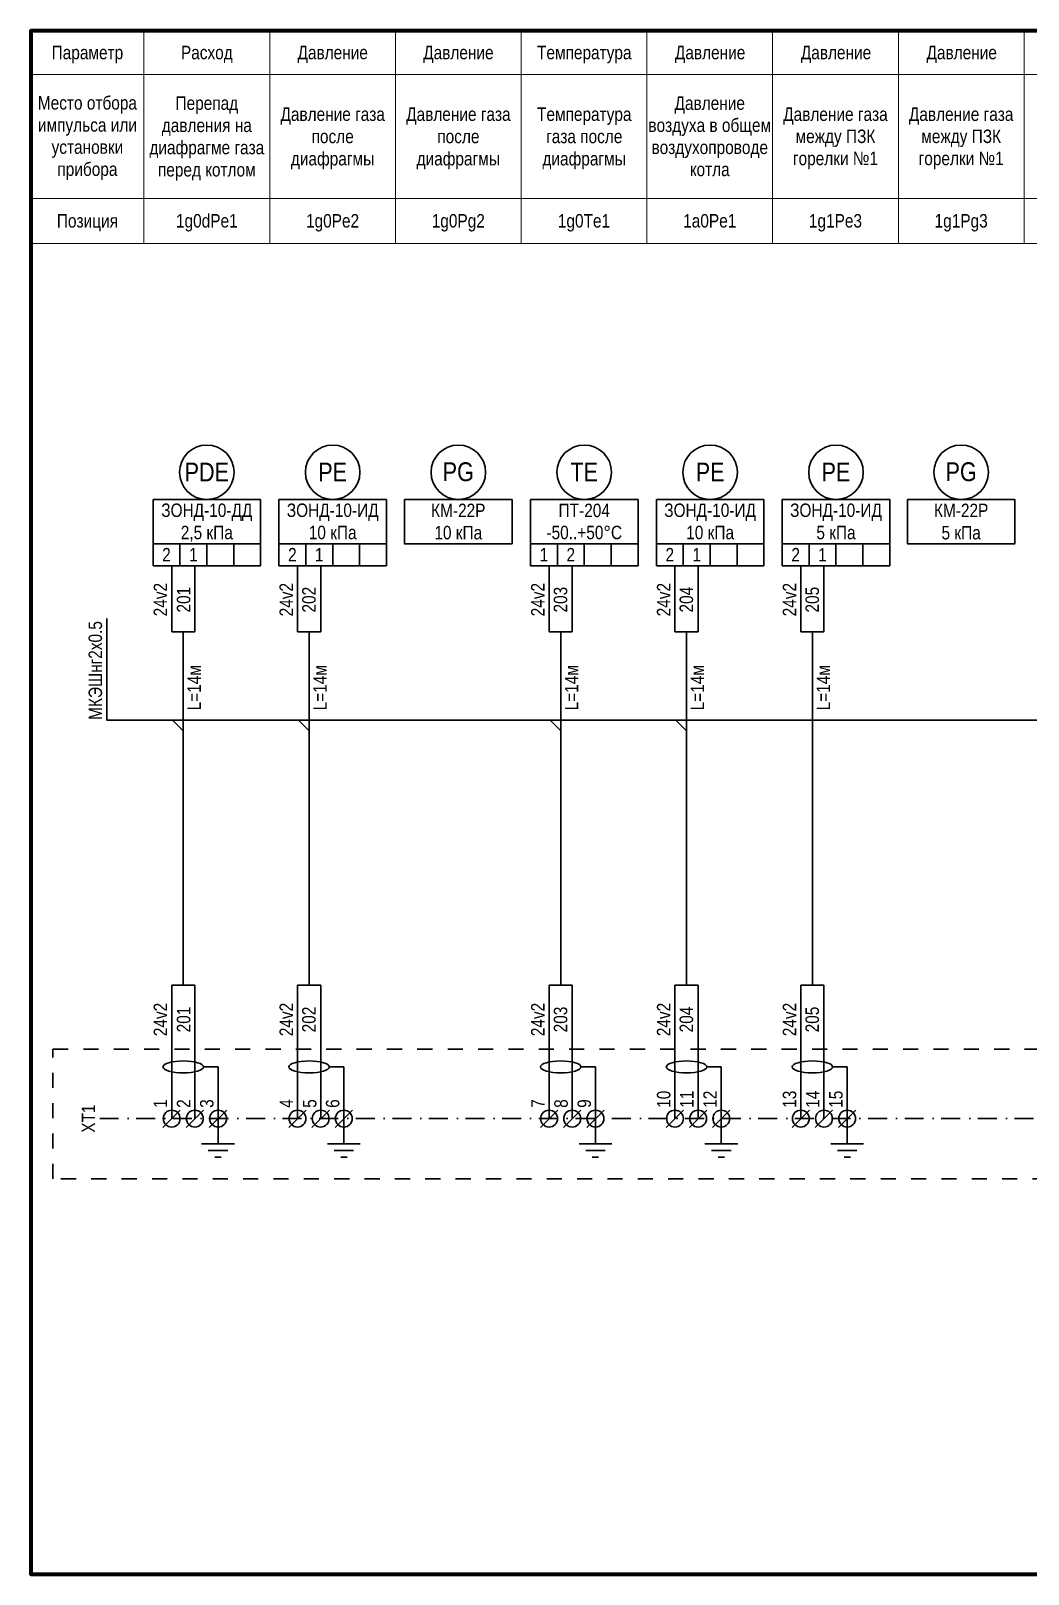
# Model space of a CAD drawing. Header units: millimetres. Extents: x -6000 to 26000, y -6000 to 26000.
# Drawn here: x 20 to 205.4, y -1561.7 to -1274.7 of the extents above; entities that cross this region are included whole.
import ezdxf

# ---------------------------------------------------------------- set-up
doc = ezdxf.new("R2010")
doc.units = ezdxf.units.MM
doc.header["$MEASUREMENT"] = 0
doc.linetypes.add('Штриховая', pattern=[5.644444, 2.822222, -2.822222])
doc.linetypes.add('Штрихпунктирная', pattern=[6.702778, 3.527778, -1.763889, 0, -1.411111])
for name, color, linetype, lineweight in [('0_Ном._пера__246', 7, 'Continuous', 100), ('2D - Общий_Ном._пера__1', 7, 'Continuous', 15), ('2D - Общий_Ном._пера__21', 7, 'Continuous', 30), ('Аннотация - Текст_Ном._пера__1', 7, 'Continuous', 15), ('Аннотация - Текст_Ном._пера__21', 7, 'Continuous', 30)]:
    doc.layers.add(name, color=color, linetype=linetype, lineweight=lineweight)
doc.styles.add('СГЕНЕРИР_СТИЛЬ_1', font='')
doc.styles.get('СГЕНЕРИР_СТИЛЬ_1').set_extended_font_data('Arial Narrow')

msp = doc.modelspace()

# ---------------------------------------------------------------- linework, layer by layer
at = {"layer": '0_Ном._пера__246', "color": 7, "linetype": 'Continuous', "lineweight": 100, "flags": 128}
msp.add_lwpolyline([(415, -1561.69), (415, -1274.69), (20, -1274.69), (20, -1561.69)], close=True, dxfattribs=at)
at = {"layer": '2D - Общий_Ном._пера__1', "color": 7, "linetype": 'Continuous', "lineweight": 15}
for p, q in [((41.03, -1274.69), (41.03, -1314.23)), ((41.03, -1274.69), (41.03, -1314.23)), ((64.4, -1274.69), (64.4, -1314.23)), ((87.77, -1274.69), (87.77, -1314.23)), ((111.15, -1274.69), (111.15, -1314.23)), ((134.52, -1274.69), (134.52, -1314.23)), ((157.89, -1274.69), (157.89, -1314.23)), ((181.27, -1274.69), (181.27, -1314.23)), ((204.64, -1274.69), (204.64, -1314.23)), ((20, -1282.81), (415, -1282.81)), ((20, -1305.87), (415, -1305.87)), ((20, -1314.23), (415, -1314.23))]:
    msp.add_line(p, q, dxfattribs=at)
at = {"layer": '2D - Общий_Ном._пера__21', "color": 7, "linetype": 'Continuous', "lineweight": 30}
for p, q in [((42.71, -1361.85), (62.71, -1361.85)), ((42.71, -1374.2), (42.71, -1361.85)), ((62.71, -1361.85), (62.71, -1374.2)), ((66.11, -1361.85), (86.11, -1361.85)), ((66.11, -1374.2), (66.11, -1361.85)), ((86.11, -1361.85), (86.11, -1374.2)), ((112.88, -1361.85), (132.88, -1361.85)), ((112.88, -1374.2), (112.88, -1361.85)), ((132.88, -1361.85), (132.88, -1374.2)), ((136.28, -1361.85), (156.28, -1361.85)), ((136.28, -1374.2), (136.28, -1361.85)), ((156.28, -1361.85), (156.28, -1374.2)), ((159.68, -1361.85), (179.68, -1361.85)), ((159.68, -1374.2), (159.68, -1361.85)), ((179.68, -1361.85), (179.68, -1374.2)), ((42.71, -1370.08), (62.71, -1370.08)), ((47.71, -1374.2), (47.71, -1370.08)), ((52.71, -1374.2), (52.71, -1370.08)), ((57.71, -1374.2), (57.71, -1370.08)), ((66.11, -1370.08), (86.11, -1370.08)), ((71.11, -1374.2), (71.11, -1370.08)), ((76.11, -1374.2), (76.11, -1370.08)), ((81.11, -1374.2), (81.11, -1370.08)), ((112.88, -1370.08), (132.88, -1370.08)), ((117.88, -1374.2), (117.88, -1370.08)), ((122.88, -1374.2), (122.88, -1370.08)), ((127.88, -1374.2), (127.88, -1370.08)), ((136.28, -1370.08), (156.28, -1370.08)), ((141.28, -1374.2), (141.28, -1370.08)), ((146.28, -1374.2), (146.28, -1370.08)), ((151.28, -1374.2), (151.28, -1370.08)), ((159.68, -1370.08), (179.68, -1370.08)), ((164.68, -1374.2), (164.68, -1370.08)), ((169.68, -1374.2), (169.68, -1370.08)), ((174.68, -1374.2), (174.68, -1370.08)), ((62.71, -1374.2), (42.71, -1374.2)), ((46.18, -1386.48), (46.18, -1374.2)), ((50.49, -1386.48), (50.49, -1374.2)), ((86.11, -1374.2), (66.11, -1374.2)), ((69.57, -1386.48), (69.57, -1374.2)), ((73.88, -1386.48), (73.88, -1374.2)), ((132.88, -1374.2), (112.88, -1374.2)), ((116.34, -1386.48), (116.34, -1374.2)), ((120.65, -1386.48), (120.65, -1374.2)), ((156.28, -1374.2), (136.28, -1374.2)), ((139.74, -1386.48), (139.74, -1374.2)), ((144.05, -1386.48), (144.05, -1374.2)), ((179.68, -1374.2), (159.68, -1374.2)), ((163.14, -1386.48), (163.14, -1374.2)), ((167.45, -1386.48), (167.45, -1374.2)), ((34.11, -1383.96), (34.11, -1402.9)), ((46.18, -1386.48), (50.49, -1386.48)), ((48.33, -1386.48), (48.33, -1452.15)), ((69.57, -1386.48), (73.88, -1386.48)), ((71.73, -1386.48), (71.73, -1452.15)), ((116.34, -1386.48), (120.65, -1386.48)), ((118.5, -1386.48), (118.5, -1452.15)), ((139.74, -1386.48), (144.05, -1386.48)), ((141.9, -1386.48), (141.9, -1452.15)), ((163.14, -1386.48), (167.45, -1386.48)), ((165.29, -1386.48), (165.29, -1452.15)), ((34.11, -1402.9), (256.86, -1402.9)), ((48.33, -1404.87), (46.36, -1402.9)), ((71.73, -1404.87), (69.75, -1402.9)), ((118.5, -1404.87), (116.52, -1402.9)), ((141.9, -1404.87), (139.92, -1402.9)), ((46.18, -1476.98), (46.18, -1452.15)), ((46.18, -1452.15), (50.49, -1452.15)), ((50.49, -1476.98), (50.49, -1452.15)), ((69.57, -1476.98), (69.57, -1452.15)), ((69.57, -1452.15), (73.88, -1452.15)), ((73.88, -1476.98), (73.88, -1452.15)), ((116.34, -1476.98), (116.34, -1452.15)), ((116.34, -1452.15), (120.65, -1452.15)), ((120.65, -1476.98), (120.65, -1452.15)), ((139.74, -1476.98), (139.74, -1452.15)), ((139.74, -1452.15), (144.05, -1452.15)), ((144.05, -1476.98), (144.05, -1452.15)), ((163.14, -1476.98), (163.14, -1452.15)), ((163.14, -1452.15), (167.45, -1452.15)), ((167.45, -1476.98), (167.45, -1452.15)), ((52.1, -1467.36), (54.8, -1467.36)), ((54.8, -1467.36), (54.8, -1476.98)), ((75.5, -1467.36), (78.19, -1467.36)), ((78.19, -1467.36), (78.19, -1476.98)), ((122.27, -1467.36), (124.97, -1467.36)), ((124.97, -1467.36), (124.97, -1476.98)), ((145.66, -1467.36), (148.36, -1467.36)), ((148.36, -1467.36), (148.36, -1476.98)), ((169.06, -1467.36), (171.76, -1467.36)), ((171.76, -1467.36), (171.76, -1476.98)), ((44.55, -1478.61), (47.78, -1475.38)), ((48.86, -1478.61), (52.09, -1475.38)), ((53.17, -1478.61), (56.41, -1475.38)), ((54.8, -1476.98), (54.8, -1481.68)), ((67.95, -1478.61), (71.18, -1475.38)), ((72.26, -1478.61), (75.49, -1475.38)), ((76.57, -1478.61), (79.8, -1475.38)), ((78.19, -1476.98), (78.19, -1481.68)), ((114.72, -1478.61), (117.95, -1475.38)), ((119.03, -1478.61), (122.26, -1475.38)), ((123.34, -1478.61), (126.57, -1475.38)), ((124.97, -1476.98), (124.97, -1481.68)), ((138.12, -1478.61), (141.35, -1475.38)), ((142.43, -1478.61), (145.66, -1475.38)), ((146.74, -1478.61), (149.97, -1475.38)), ((148.36, -1476.98), (148.36, -1481.68)), ((161.51, -1478.61), (164.75, -1475.38)), ((165.82, -1478.61), (169.06, -1475.38)), ((170.13, -1478.61), (173.37, -1475.38)), ((171.76, -1476.98), (171.76, -1481.68)), ((51.75, -1481.68), (57.85, -1481.68)), ((52.98, -1482.91), (56.61, -1482.91)), ((75.15, -1481.68), (81.24, -1481.68)), ((76.38, -1482.91), (80.01, -1482.91)), ((121.92, -1481.68), (128.01, -1481.68)), ((123.15, -1482.91), (126.78, -1482.91)), ((145.31, -1481.68), (151.41, -1481.68)), ((146.55, -1482.91), (150.18, -1482.91)), ((168.71, -1481.68), (174.81, -1481.68)), ((169.94, -1482.91), (173.58, -1482.91)), ((54.21, -1484.14), (55.38, -1484.14)), ((77.61, -1484.14), (78.78, -1484.14)), ((124.38, -1484.14), (125.55, -1484.14)), ((147.78, -1484.14), (148.95, -1484.14)), ((171.18, -1484.14), (172.35, -1484.14))]:
    msp.add_line(p, q, dxfattribs=at)
at = {"layer": '2D - Общий_Ном._пера__21', "color": 7, "linetype": 'Штриховая', "lineweight": 30}
for p, q in [((24.11, -1464.05), (412.23, -1464.05)), ((24.11, -1488.19), (24.11, -1464.05)), ((412.23, -1488.19), (24.11, -1488.19))]:
    msp.add_line(p, q, dxfattribs=at)
at = {"layer": '2D - Общий_Ном._пера__21', "color": 7, "linetype": 'Штрихпунктирная', "lineweight": 30}
msp.add_line((32.79, -1476.98), (408.89, -1476.98), dxfattribs=at)
at = {"layer": '2D - Общий_Ном._пера__21', "color": 7, "linetype": 'Continuous', "lineweight": 30}
for centre, radius in [((52.71, -1356.78), 5.07), ((76.11, -1356.78), 5.07), ((99.46, -1356.78), 5.07), ((122.88, -1356.78), 5.07), ((146.28, -1356.78), 5.07), ((169.68, -1356.78), 5.07), ((192.95, -1356.78), 5.07), ((46.18, -1476.98), 1.57), ((50.49, -1476.98), 1.57), ((54.8, -1476.98), 1.57), ((69.57, -1476.98), 1.57), ((73.88, -1476.98), 1.57), ((78.19, -1476.98), 1.57), ((116.34, -1476.98), 1.57), ((120.65, -1476.98), 1.57), ((124.97, -1476.98), 1.57), ((139.74, -1476.98), 1.57), ((144.05, -1476.98), 1.57), ((148.36, -1476.98), 1.57), ((163.14, -1476.98), 1.57), ((167.45, -1476.98), 1.57), ((171.76, -1476.98), 1.57)]:
    msp.add_circle(centre, radius, dxfattribs=at)
for centre in [(48.33, -1467.36), (71.73, -1467.36), (118.5, -1467.36), (141.9, -1467.36), (165.29, -1467.36)]:
    msp.add_ellipse(centre, major_axis=(3.77, 0), ratio=0.293314, dxfattribs=at)
at = {"layer": 'Аннотация - Текст_Ном._пера__21', "color": 7, "linetype": 'Continuous', "lineweight": 30, "flags": 128}
for points in [[(89.46, -1361.85), (109.46, -1361.85), (109.46, -1370.08), (89.46, -1370.08)], [(182.95, -1361.85), (202.95, -1361.85), (202.95, -1370.08), (182.95, -1370.08)]]:
    msp.add_lwpolyline(points, close=True, dxfattribs=at)

# ---------------------------------------------------------------- texts
at = {"layer": 'Аннотация - Текст_Ном._пера__1', "color": 7, "linetype": 'Continuous', "lineweight": 15, "attachment_point": 2, "style": 'СГЕНЕРИР_СТИЛЬ_1'}
for s, insert, char_height in [('\\A1;{\\pqc;\\fArial Narrow|b0|i0|c204|p34;Параметр}', (30.51, -1277.47), 2.5), ('\\A1;{\\pqc;\\fArial Narrow|b0|i0|c204|p34;Расход}', (52.71, -1277.47), 2.5), ('\\A1;{\\pqc;\\fArial Narrow|b0|i0|c204|p34;Давление}', (76.11, -1277.47), 2.5), ('\\A1;{\\pqc;\\fArial Narrow|b0|i0|c204|p34;Давление}', (99.48, -1277.47), 2.5), ('\\A1;{\\pqc;\\fArial Narrow|b0|i0|c204|p34;Температура}', (122.88, -1277.47), 2.5), ('\\A1;{\\pqc;\\fArial Narrow|b0|i0|c204|p34;Давление}', (146.28, -1277.47), 2.5), ('\\A1;{\\pqc;\\fArial Narrow|b0|i0|c204|p34;Давление}', (169.68, -1277.47), 2.5), ('\\A1;{\\pqc;\\fArial Narrow|b0|i0|c204|p34;Давление}', (193.05, -1277.47), 2.5), ('\\A1;{\\pqc;\\fArial Narrow|b0|i0|c204|p34;1g0dPe1}', (52.71, -1308.76), 2.5), ('\\A1;{\\pqc;\\fArial Narrow|b0|i0|c204|p34;Позиция}', (30.51, -1308.77), 2.5), ('\\A1;{\\pqc;\\fArial Narrow|b0|i0|c204|p34;1g0Pe\\fArial Narrow|b0|i0|c204|p34;2}', (76.09, -1308.76), 2.5), ('\\A1;{\\pqc;\\fArial Narrow|b0|i0|c204|p34;1g0P\\fArial Narrow|b0|i0|c204|p34;g\\fArial Narrow|b0|i0|c204|p34;2}', (99.46, -1308.76), 2.5), ('\\A1;{\\pqc;\\fArial Narrow|b0|i0|c204|p34;1g0\\fArial Narrow|b0|i0|c204|p34;T\\fArial Narrow|b0|i0|c204|p34;e\\fArial Narrow|b0|i0|c204|p34;1}', (122.83, -1308.76), 2.5), ('\\A1;{\\pqc;\\fArial Narrow|b0|i0|c204|p34;1\\fArial Narrow|b0|i0|c204|p34;a\\fArial Narrow|b0|i0|c204|p34;0\\fArial Narrow|b0|i0|c204|p34;P\\fArial Narrow|b0|i0|c204|p34;e1}', (146.21, -1308.76), 2.5), ('\\A1;{\\pqc;\\fArial Narrow|b0|i0|c204|p34;1g1P\\fArial Narrow|b0|i0|c204|p34;e\\fArial Narrow|b0|i0|c204|p34;3}', (169.58, -1308.76), 2.5), ('\\A1;{\\pqc;\\fArial Narrow|b0|i0|c204|p34;1g1P\\fArial Narrow|b0|i0|c204|p34;g\\fArial Narrow|b0|i0|c204|p34;3}', (192.95, -1308.76), 2.5), ('\\A1;{\\pqc;\\fArial Narrow|b0|i0|c204|p34;PDE}', (52.71, -1354.99), 3.5), ('\\A1;{\\pqc;\\fArial Narrow|b0|i0|c204|p34;PE}', (76.11, -1354.99), 3.5), ('\\A1;{\\pqc;\\fArial Narrow|b0|i0|c204|p34;P\\fArial Narrow|b0|i0|c204|p34;G}', (99.46, -1354.93), 3.5), ('\\A1;{\\pqc;\\fArial Narrow|b0|i0|c204|p34;TE}', (122.88, -1354.99), 3.5), ('\\A1;{\\pqc;\\fArial Narrow|b0|i0|c204|p34;P\\fArial Narrow|b0|i0|c204|p34;E}', (146.28, -1354.99), 3.5), ('\\A1;{\\pqc;\\fArial Narrow|b0|i0|c204|p34;P\\fArial Narrow|b0|i0|c204|p34;E}', (169.68, -1354.99), 3.5), ('\\A1;{\\pqc;\\fArial Narrow|b0|i0|c204|p34;P\\fArial Narrow|b0|i0|c204|p34;G}', (192.95, -1354.93), 3.5), ('\\A1;{\\pqc;\\fArial Narrow|b0|i0|c204|p34;2}', (45.21, -1370.86), 2.5), ('\\A1;{\\pqc;\\fArial Narrow|b0|i0|c204|p34;1}', (50.21, -1370.86), 2.5), ('\\A1;{\\pqc;\\fArial Narrow|b0|i0|c204|p34;2}', (68.61, -1370.86), 2.5), ('\\A1;{\\pqc;\\fArial Narrow|b0|i0|c204|p34;1}', (73.61, -1370.86), 2.5), ('\\A1;{\\pqc;\\fArial Narrow|b0|i0|c204|p34;1}', (115.38, -1370.86), 2.5), ('\\A1;{\\pqc;\\fArial Narrow|b0|i0|c204|p34;2}', (120.38, -1370.86), 2.5), ('\\A1;{\\pqc;\\fArial Narrow|b0|i0|c204|p34;2}', (138.78, -1370.86), 2.5), ('\\A1;{\\pqc;\\fArial Narrow|b0|i0|c204|p34;1}', (143.78, -1370.86), 2.5), ('\\A1;{\\pqc;\\fArial Narrow|b0|i0|c204|p34;2}', (162.18, -1370.86), 2.5), ('\\A1;{\\pqc;\\fArial Narrow|b0|i0|c204|p34;1}', (167.18, -1370.86), 2.5)]:
    msp.add_mtext(s, dxfattribs=dict(at, insert=insert, char_height=char_height))
at = {"layer": 'Аннотация - Текст_Ном._пера__1', "color": 7, "linetype": 'Continuous', "lineweight": 15, "char_height": 2.5, "attachment_point": 2, "style": 'СГЕНЕРИР_СТИЛЬ_1'}
for s, insert, width, line_spacing_factor in [('\\A1;{\\pqc;\\fArial Narrow|b0|i0|c204|p34;Место отбора импульса или установки прибора}', (30.51, -1286.83), 21.0254, 0.986465), ('\\A1;{\\pqc;\\fArial Narrow|b0|i0|c204|p34;Перепад давления на диафрагме газа перед котлом}', (52.71, -1286.88), 23.3734, 0.990967), ('\\A1;{\\pqc;\\fArial Narrow|b0|i0|c204|p34;Давление воздуха в общем воздухопроводе котла}', (146.21, -1286.88), 23.3734, 0.985815), ('\\A1;{\\pqc;\\fArial Narrow|b0|i0|c204|p34;Давление газа после диафрагмы}', (76.11, -1288.94), 23.3734, 0.992338), ('\\A1;{\\pqc;\\fArial Narrow|b0|i0|c204|p34;Давление газа после диафрагмы}', (99.48, -1288.94), 23.3734, 0.992338), ('\\A1;{\\pqc;\\fArial Narrow|b0|i0|c204|p34;Температура \\fArial Narrow|b0|i0|c204|p34;газа после диафрагмы}', (122.88, -1288.94), 23.3734, 0.992338), ('\\A1;{\\pqc;\\fArial Narrow|b0|i0|c204|p34;Давление \\fArial Narrow|b0|i0|c204|p34;газа между ПЗК горелки №1}', (169.58, -1288.94), 23.3734, 0.986094), ('\\A1;{\\pqc;\\fArial Narrow|b0|i0|c204|p34;Давление \\fArial Narrow|b0|i0|c204|p34;газа между ПЗК горелки №1}', (192.95, -1288.94), 23.3734, 0.986094)]:
    msp.add_mtext(s, dxfattribs=dict(at, insert=insert, width=width, line_spacing_factor=line_spacing_factor))
for s, insert, line_spacing_factor in [('\\A1;{\\pqc;\\fArial Narrow|b0|i0|c204|p34;ЗОНД-10-ДД\\P\\pqc;\\fArial Narrow|b0|i0|c204|p34;2,5 кПа}', (52.71, -1362.59), 0.99361), ('\\A1;{\\pqc;\\fArial Narrow|b0|i0|c204|p34;ЗОНД-10-ИД\\P\\pqc;\\fArial Narrow|b0|i0|c204|p34;10 кПа}', (76.11, -1362.59), 0.992627), ('\\A1;{\\pqc;\\fArial Narrow|b0|i0|c204|p34;КМ-22Р\\P\\pqc;\\fArial Narrow|b0|i0|c204|p34;10 кПа}', (99.46, -1362.62), 0.992388), ('\\A1;{\\pqc;\\fArial Narrow|b0|i0|c204|p34;ПТ-204\\P\\pqc;\\fArial Narrow|b0|i0|c204|p34;-50..+50°С}', (122.88, -1362.62), 0.984668), ('\\A1;{\\pqc;\\fArial Narrow|b0|i0|c204|p34;ЗОНД-10-ИД\\P\\pqc;\\fArial Narrow|b0|i0|c204|p34;10 кПа}', (146.28, -1362.59), 0.992627), ('\\A1;{\\pqc;\\fArial Narrow|b0|i0|c204|p34;ЗОНД-10-ИД\\P\\pqc;\\fArial Narrow|b0|i0|c204|p34;5 кПа}', (169.68, -1362.59), 0.995028), ('\\A1;{\\pqc;\\fArial Narrow|b0|i0|c204|p34;КМ-22Р\\P\\pqc;\\fArial Narrow|b0|i0|c204|p34;5 кПа}', (192.95, -1362.62), 0.994788)]:
    msp.add_mtext(s, dxfattribs=dict(at, insert=insert, line_spacing_factor=line_spacing_factor))
at = {"layer": 'Аннотация - Текст_Ном._пера__1', "color": 7, "linetype": 'Continuous', "lineweight": 15, "char_height": 2.5, "attachment_point": 2, "rotation": 90, "style": 'СГЕНЕРИР_СТИЛЬ_1'}
for s, insert in [('\\A1;{\\pqc;\\fArial Narrow|b0|i0|c204|p34;24\\fArial Narrow|b0|i0|c204|p34;v2}', (42.83, -1380.47)), ('\\A1;{\\pqc;\\fArial Narrow|b0|i0|c204|p34;24\\fArial Narrow|b0|i0|c204|p34;v2}', (66.23, -1380.47)), ('\\A1;{\\pqc;\\fArial Narrow|b0|i0|c204|p34;24\\fArial Narrow|b0|i0|c204|p34;v2}', (113, -1380.47)), ('\\A1;{\\pqc;\\fArial Narrow|b0|i0|c204|p34;24\\fArial Narrow|b0|i0|c204|p34;v2}', (136.39, -1380.47)), ('\\A1;{\\pqc;\\fArial Narrow|b0|i0|c204|p34;24\\fArial Narrow|b0|i0|c204|p34;v2}', (159.79, -1380.47)), ('\\A1;{\\pqc;\\fArial Narrow|b0|i0|c204|p34;201}', (47.14, -1380.47)), ('\\A1;{\\pqc;\\fArial Narrow|b0|i0|c204|p34;20\\fArial Narrow|b0|i0|c204|p34;2}', (70.44, -1380.47)), ('\\A1;{\\pqc;\\fArial Narrow|b0|i0|c204|p34;20\\fArial Narrow|b0|i0|c204|p34;3}', (117.21, -1380.47)), ('\\A1;{\\pqc;\\fArial Narrow|b0|i0|c204|p34;20\\fArial Narrow|b0|i0|c204|p34;4}', (140.61, -1380.47)), ('\\A1;{\\pqc;\\fArial Narrow|b0|i0|c204|p34;20\\fArial Narrow|b0|i0|c204|p34;5}', (164.01, -1380.47)), ('\\A1;{\\pqc;\\fArial Narrow|b0|i0|c204|p34;МКЭШнг\\fArial Narrow|b0|i0|c204|p34;2\\fArial Narrow|b0|i0|c204|p34;х0.5}', (30.73, -1393.64)), ('\\A1;{\\pqc;\\fArial Narrow|b0|i0|c204|p34;L=1\\fArial Narrow|b0|i0|c204|p34;4\\fArial Narrow|b0|i0|c204|p34;м}', (49.11, -1396.84)), ('\\A1;{\\pqc;\\fArial Narrow|b0|i0|c204|p34;L=1\\fArial Narrow|b0|i0|c204|p34;4\\fArial Narrow|b0|i0|c204|p34;м}', (72.5, -1396.84)), ('\\A1;{\\pqc;\\fArial Narrow|b0|i0|c204|p34;L=1\\fArial Narrow|b0|i0|c204|p34;4\\fArial Narrow|b0|i0|c204|p34;м}', (119.27, -1396.84)), ('\\A1;{\\pqc;\\fArial Narrow|b0|i0|c204|p34;L=1\\fArial Narrow|b0|i0|c204|p34;4\\fArial Narrow|b0|i0|c204|p34;м}', (142.67, -1396.84)), ('\\A1;{\\pqc;\\fArial Narrow|b0|i0|c204|p34;L=1\\fArial Narrow|b0|i0|c204|p34;4\\fArial Narrow|b0|i0|c204|p34;м}', (166.07, -1396.84)), ('\\A1;{\\pqc;\\fArial Narrow|b0|i0|c204|p34;24\\fArial Narrow|b0|i0|c204|p34;v2}', (42.83, -1458.55)), ('\\A1;{\\pqc;\\fArial Narrow|b0|i0|c204|p34;201}', (47.14, -1458.55)), ('\\A1;{\\pqc;\\fArial Narrow|b0|i0|c204|p34;24\\fArial Narrow|b0|i0|c204|p34;v2}', (66.23, -1458.55)), ('\\A1;{\\pqc;\\fArial Narrow|b0|i0|c204|p34;20\\fArial Narrow|b0|i0|c204|p34;2}', (70.44, -1458.55)), ('\\A1;{\\pqc;\\fArial Narrow|b0|i0|c204|p34;24\\fArial Narrow|b0|i0|c204|p34;v2}', (113, -1458.55)), ('\\A1;{\\pqc;\\fArial Narrow|b0|i0|c204|p34;20\\fArial Narrow|b0|i0|c204|p34;3}', (117.21, -1458.55)), ('\\A1;{\\pqc;\\fArial Narrow|b0|i0|c204|p34;24\\fArial Narrow|b0|i0|c204|p34;v2}', (136.39, -1458.55)), ('\\A1;{\\pqc;\\fArial Narrow|b0|i0|c204|p34;20\\fArial Narrow|b0|i0|c204|p34;4}', (140.61, -1458.55)), ('\\A1;{\\pqc;\\fArial Narrow|b0|i0|c204|p34;24\\fArial Narrow|b0|i0|c204|p34;v2}', (159.79, -1458.55)), ('\\A1;{\\pqc;\\fArial Narrow|b0|i0|c204|p34;20\\fArial Narrow|b0|i0|c204|p34;5}', (164.01, -1458.55)), ('\\A1;{\\pqc;\\fArial Narrow|b0|i0|c204|p34;1\\fArial Narrow|b0|i0|c204|p34;0}', (136.39, -1473.38)), ('\\A1;{\\pqc;\\fArial Narrow|b0|i0|c204|p34;11}', (140.71, -1473.38)), ('\\A1;{\\pqc;\\fArial Narrow|b0|i0|c204|p34;12}', (145.02, -1473.38)), ('\\A1;{\\pqc;\\fArial Narrow|b0|i0|c204|p34;1\\fArial Narrow|b0|i0|c204|p34;3}', (159.79, -1473.38)), ('\\A1;{\\pqc;\\fArial Narrow|b0|i0|c204|p34;14}', (164.1, -1473.38)), ('\\A1;{\\pqc;\\fArial Narrow|b0|i0|c204|p34;15}', (168.41, -1473.38)), ('\\A1;{\\pqc;\\fArial Narrow|b0|i0|c204|p34;XT\\fArial Narrow|b0|i0|c204|p34;1}', (29.45, -1476.98)), ('\\A1;{\\pqc;\\fArial Narrow|b0|i0|c204|p34;1}', (42.83, -1474.18)), ('\\A1;{\\pqc;\\fArial Narrow|b0|i0|c204|p34;2}', (47.14, -1474.18)), ('\\A1;{\\pqc;\\fArial Narrow|b0|i0|c204|p34;3}', (51.45, -1474.18)), ('\\A1;{\\pqc;\\fArial Narrow|b0|i0|c204|p34;4}', (66.24, -1474.18)), ('\\A1;{\\pqc;\\fArial Narrow|b0|i0|c204|p34;5}', (70.58, -1474.18)), ('\\A1;{\\pqc;\\fArial Narrow|b0|i0|c204|p34;6}', (74.85, -1474.18)), ('\\A1;{\\pqc;\\fArial Narrow|b0|i0|c204|p34;7}', (113.04, -1474.18)), ('\\A1;{\\pqc;\\fArial Narrow|b0|i0|c204|p34;8}', (117.31, -1474.18)), ('\\A1;{\\pqc;\\fArial Narrow|b0|i0|c204|p34;9}', (121.62, -1474.18))]:
    msp.add_mtext(s, dxfattribs=dict(at, insert=insert))

doc.saveas('drawing.dxf')
